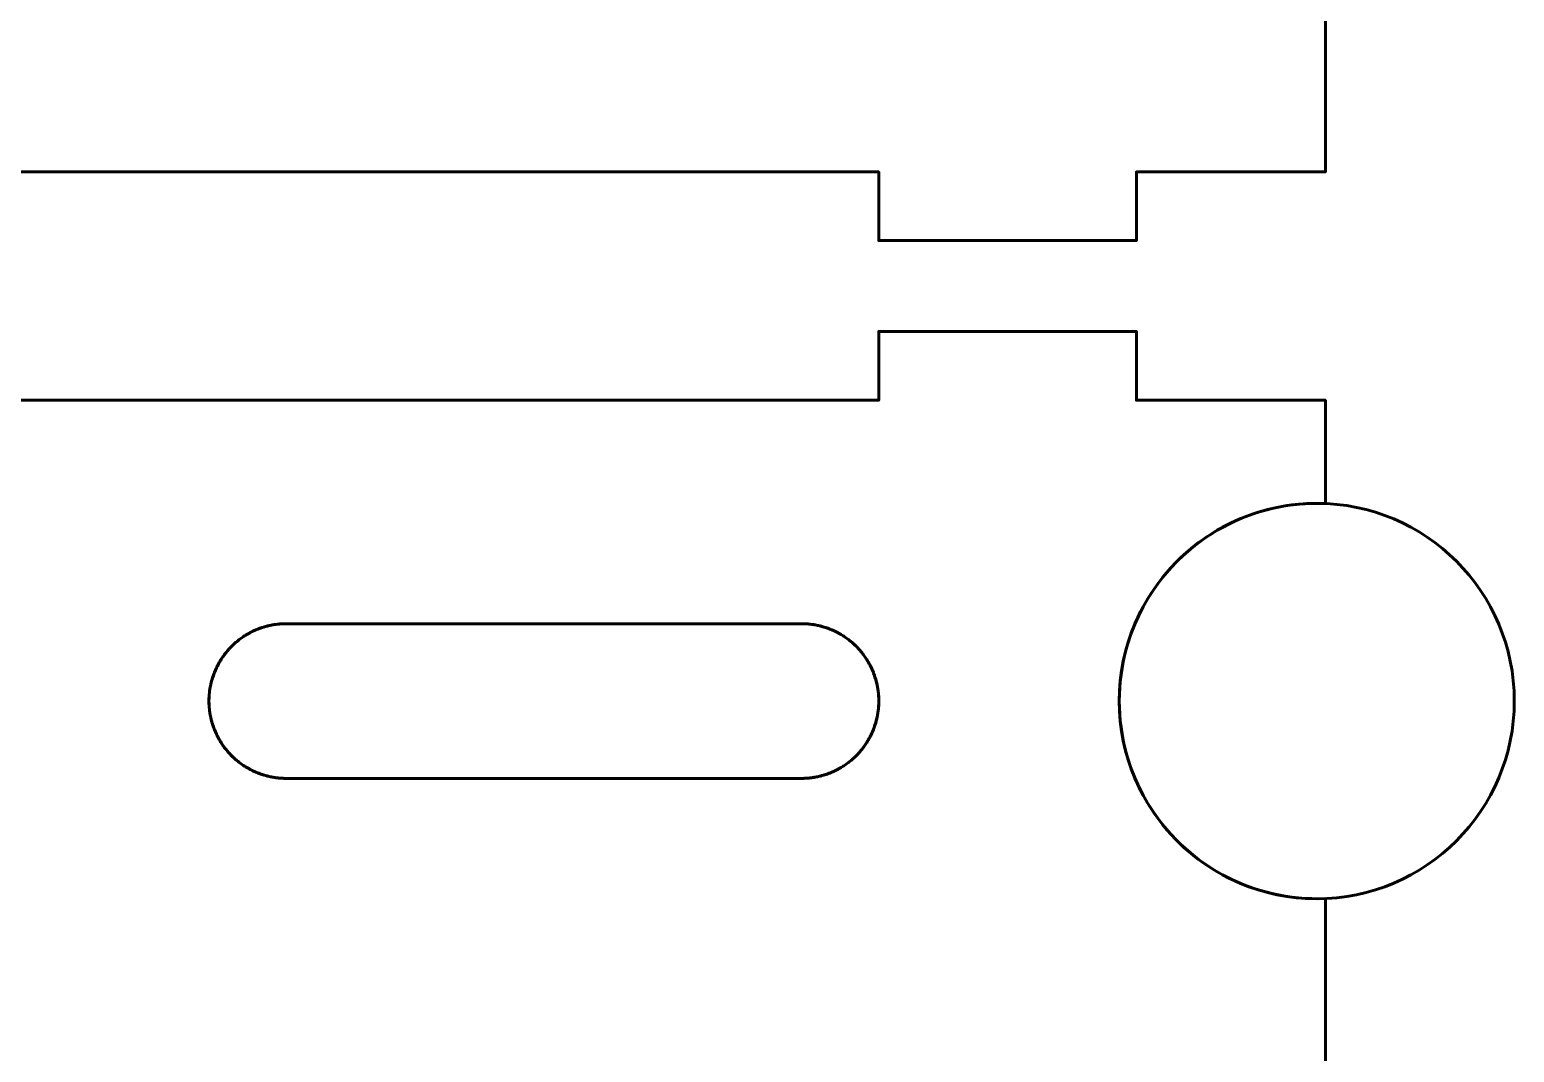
# Model space of a CAD drawing. Header units: millimetres. Extents: x -979 to -10, y -1484 to -29.
# Drawn here: x -96.6 to -10.1, y -530.6 to -471.1 of the extents above; entities that cross this region are included whole.
import ezdxf

# ---------------------------------------------------------------- set-up
doc = ezdxf.new("R2010")
doc.units = ezdxf.units.MM
doc.linetypes.add('K5LT_BASIC', pattern=[0])

# ---------------------------------------------------------------- blocks, each defined once
blk = doc.blocks.new('U87')
at = {"color": 150, "linetype": 'K5LT_BASIC', "lineweight": 60, "true_color": 0x0080ff}
blk.add_lwpolyline([(-107.135, -379.372), (-47.135, -379.372), (-47.135, -375.372), (-32.135, -375.372), (-32.135, -379.372), (-21.135, -379.372), (-21.135, -385.383, 1.044466), (-21.135, -408.361), (-21.135, -479.372), (-32.135, -479.372), (-32.135, -483.372), (-47.135, -483.372), (-47.135, -479.372), (-107.135, -479.372), (-107.135, -483.372), (-122.135, -483.372), (-122.135, -479.372), (-133.135, -479.372), (-133.135, -408.361, 1.044466), (-133.135, -385.383), (-133.135, -379.372), (-122.135, -379.372), (-122.135, -375.372), (-107.135, -375.372)], format="xyb", close=True, dxfattribs=at)
blk = doc.blocks.new('U96')
at = {"color": 150, "linetype": 'K5LT_BASIC', "lineweight": 60, "true_color": 0x0080ff}
for start, end in [(0, 180), (180, 0)]:
    blk.add_arc((-21.635, -510.156), 11.5, start, end, dxfattribs=at)
blk = doc.blocks.new('U97')
at = {"color": 150, "linetype": 'K5LT_BASIC', "lineweight": 60, "true_color": 0x0080ff}
for p, q in [((-81.635, -505.656), (-71.635, -505.656)), ((-71.635, -505.656), (-61.635, -505.656)), ((-61.635, -505.656), (-51.635, -505.656))]:
    blk.add_line(p, q, dxfattribs=at)
blk = doc.blocks.new('U98')
at = {"color": 150, "linetype": 'K5LT_BASIC', "lineweight": 60, "true_color": 0x0080ff}
for p, q in [((-81.635, -514.656), (-71.635, -514.656)), ((-71.635, -514.656), (-61.635, -514.656)), ((-61.635, -514.656), (-51.635, -514.656))]:
    blk.add_line(p, q, dxfattribs=at)
blk = doc.blocks.new('U99')
at = {"color": 150, "linetype": 'K5LT_BASIC', "lineweight": 60, "true_color": 0x0080ff}
for p, q in [((-81.635, -505.656), (-82.024, -505.673)), ((-84.259, -506.5), (-84.365, -506.578)), ((-84.152, -506.425), (-84.259, -506.5)), ((-84.098, -506.389), (-84.152, -506.425)), ((-84.071, -506.372), (-84.098, -506.389)), ((-84.057, -506.363), (-84.071, -506.372)), ((-84.05, -506.359), (-84.057, -506.363)), ((-83.94, -506.291), (-84.05, -506.359)), ((-83.829, -506.227), (-83.94, -506.291)), ((-83.773, -506.196), (-83.829, -506.227)), ((-83.746, -506.181), (-83.773, -506.196)), ((-83.732, -506.174), (-83.746, -506.181)), ((-83.725, -506.17), (-83.732, -506.174)), ((-83.613, -506.114), (-83.725, -506.17)), ((-83.5, -506.06), (-83.613, -506.114)), ((-83.443, -506.035), (-83.5, -506.06)), ((-83.415, -506.023), (-83.443, -506.035)), ((-83.401, -506.017), (-83.415, -506.023)), ((-83.394, -506.014), (-83.401, -506.017)), ((-83.282, -505.968), (-83.394, -506.014)), ((-83.167, -505.925), (-83.282, -505.968)), ((-83.109, -505.904), (-83.167, -505.925)), ((-83.081, -505.894), (-83.109, -505.904)), ((-83.066, -505.89), (-83.081, -505.894)), ((-83.059, -505.887), (-83.066, -505.89)), ((-82.941, -505.85), (-83.059, -505.887)), ((-82.826, -505.816), (-82.941, -505.85)), ((-82.769, -505.801), (-82.826, -505.816)), ((-82.741, -505.794), (-82.769, -505.801)), ((-82.727, -505.79), (-82.741, -505.794)), ((-82.719, -505.788), (-82.727, -505.79)), ((-82.622, -505.765), (-82.719, -505.788)), ((-82.501, -505.74), (-82.622, -505.765)), ((-82.442, -505.729), (-82.501, -505.74)), ((-82.412, -505.723), (-82.442, -505.729)), ((-82.397, -505.721), (-82.412, -505.723)), ((-82.39, -505.72), (-82.397, -505.721)), ((-82.275, -505.702), (-82.39, -505.72)), ((-82.144, -505.685), (-82.275, -505.702)), ((-82.08, -505.678), (-82.144, -505.685)), ((-82.048, -505.675), (-82.08, -505.678)), ((-82.032, -505.673), (-82.048, -505.675)), ((-82.024, -505.673), (-82.032, -505.673)), ((-85.122, -507.312), (-85.21, -507.423)), ((-85.034, -507.206), (-85.122, -507.312)), ((-84.989, -507.155), (-85.034, -507.206)), ((-84.966, -507.13), (-84.989, -507.155)), ((-84.955, -507.117), (-84.966, -507.13)), ((-84.949, -507.111), (-84.955, -507.117)), ((-84.855, -507.012), (-84.949, -507.111)), ((-84.758, -506.916), (-84.855, -507.012)), ((-84.71, -506.87), (-84.758, -506.916)), ((-84.685, -506.847), (-84.71, -506.87)), ((-84.673, -506.836), (-84.685, -506.847)), ((-84.667, -506.83), (-84.673, -506.836)), ((-84.565, -506.74), (-84.667, -506.83)), ((-84.462, -506.655), (-84.565, -506.74)), ((-84.41, -506.613), (-84.462, -506.655)), ((-84.384, -506.593), (-84.41, -506.613)), ((-84.371, -506.583), (-84.384, -506.593)), ((-84.365, -506.578), (-84.371, -506.583)), ((-85.706, -508.238), (-85.764, -508.367)), ((-85.676, -508.175), (-85.706, -508.238)), ((-85.66, -508.144), (-85.676, -508.175)), ((-85.652, -508.128), (-85.66, -508.144)), ((-85.648, -508.12), (-85.652, -508.128)), ((-85.582, -507.993), (-85.648, -508.12)), ((-85.512, -507.871), (-85.582, -507.993)), ((-85.476, -507.811), (-85.512, -507.871)), ((-85.458, -507.782), (-85.476, -507.811)), ((-85.449, -507.767), (-85.458, -507.782)), ((-85.444, -507.76), (-85.449, -507.767)), ((-85.367, -507.641), (-85.444, -507.76)), ((-85.287, -507.527), (-85.367, -507.641)), ((-85.246, -507.471), (-85.287, -507.527)), ((-85.226, -507.443), (-85.246, -507.471)), ((-85.215, -507.429), (-85.226, -507.443)), ((-85.21, -507.423), (-85.215, -507.429)), ((-85.991, -509.025), (-86.024, -509.163)), ((-85.972, -508.957), (-85.991, -509.025)), ((-85.963, -508.923), (-85.972, -508.957)), ((-85.958, -508.906), (-85.963, -508.923)), ((-85.956, -508.897), (-85.958, -508.906)), ((-85.913, -508.758), (-85.956, -508.897)), ((-85.866, -508.624), (-85.913, -508.758)), ((-85.842, -508.558), (-85.866, -508.624)), ((-85.829, -508.525), (-85.842, -508.558)), ((-85.823, -508.509), (-85.829, -508.525)), ((-85.82, -508.5), (-85.823, -508.509)), ((-85.764, -508.367), (-85.82, -508.5)), ((-86.125, -509.856), (-86.132, -509.998)), ((-86.12, -509.785), (-86.125, -509.856)), ((-86.117, -509.75), (-86.12, -509.785)), ((-86.115, -509.732), (-86.117, -509.75)), ((-86.114, -509.723), (-86.115, -509.732)), ((-86.098, -509.578), (-86.114, -509.723)), ((-86.077, -509.437), (-86.098, -509.578)), ((-86.066, -509.367), (-86.077, -509.437)), ((-86.059, -509.332), (-86.066, -509.367)), ((-86.056, -509.315), (-86.059, -509.332)), ((-86.054, -509.306), (-86.056, -509.315)), ((-86.024, -509.163), (-86.054, -509.306)), ((-86.132, -509.998), (-86.135, -510.145)), ((-86.135, -510.145), (-86.135, -510.154)), ((-86.135, -510.154), (-86.135, -510.171)), ((-86.135, -510.171), (-86.135, -510.207)), ((-86.135, -510.207), (-86.134, -510.278)), ((-86.134, -510.278), (-86.127, -510.419)), ((-86.127, -510.419), (-86.117, -510.566)), ((-86.117, -510.566), (-86.116, -510.574)), ((-86.116, -510.574), (-86.114, -510.592)), ((-86.114, -510.592), (-86.11, -510.627)), ((-86.11, -510.627), (-86.103, -510.697)), ((-86.103, -510.697), (-86.083, -510.837)), ((-86.083, -510.837), (-86.059, -510.982)), ((-86.059, -510.982), (-86.057, -510.99)), ((-86.057, -510.99), (-86.054, -511.008)), ((-86.054, -511.008), (-86.047, -511.042)), ((-86.047, -511.042), (-86.033, -511.111)), ((-86.033, -511.111), (-86.001, -511.248)), ((-86.001, -511.248), (-85.963, -511.389)), ((-85.963, -511.389), (-85.961, -511.397)), ((-85.961, -511.397), (-85.956, -511.414)), ((-85.956, -511.414), (-85.946, -511.447)), ((-85.946, -511.447), (-85.925, -511.514)), ((-85.925, -511.514), (-85.881, -511.646)), ((-85.881, -511.646), (-85.831, -511.783)), ((-85.831, -511.783), (-85.828, -511.791)), ((-85.828, -511.791), (-85.821, -511.807)), ((-85.821, -511.807), (-85.809, -511.839)), ((-85.809, -511.839), (-85.782, -511.903)), ((-85.782, -511.903), (-85.727, -512.03)), ((-85.727, -512.03), (-85.664, -512.16)), ((-85.664, -512.16), (-85.661, -512.167)), ((-85.661, -512.167), (-85.653, -512.183)), ((-85.653, -512.183), (-85.637, -512.214)), ((-85.637, -512.214), (-85.605, -512.274)), ((-85.605, -512.274), (-85.539, -512.394)), ((-85.539, -512.394), (-85.466, -512.517)), ((-85.466, -512.517), (-85.462, -512.524)), ((-85.462, -512.524), (-85.453, -512.539)), ((-85.453, -512.539), (-85.434, -512.568)), ((-85.434, -512.568), (-85.398, -512.625)), ((-85.398, -512.625), (-85.322, -512.736)), ((-85.322, -512.736), (-85.239, -512.851)), ((-85.239, -512.851), (-85.234, -512.858)), ((-85.234, -512.858), (-85.224, -512.871)), ((-85.224, -512.871), (-85.203, -512.898)), ((-85.203, -512.898), (-85.162, -512.951)), ((-85.162, -512.951), (-85.078, -513.054)), ((-85.078, -513.054), (-84.986, -513.16)), ((-84.986, -513.16), (-84.98, -513.166)), ((-84.98, -513.166), (-84.969, -513.178)), ((-84.969, -513.178), (-84.947, -513.203)), ((-84.947, -513.203), (-84.901, -513.251)), ((-84.901, -513.251), (-84.81, -513.345)), ((-84.81, -513.345), (-84.71, -513.441)), ((-84.71, -513.441), (-84.704, -513.447)), ((-84.704, -513.447), (-84.692, -513.458)), ((-84.692, -513.458), (-84.668, -513.48)), ((-84.668, -513.48), (-84.62, -513.524)), ((-84.62, -513.524), (-84.522, -513.608)), ((-84.522, -513.608), (-84.416, -513.694)), ((-84.416, -513.694), (-84.41, -513.699)), ((-84.41, -513.699), (-84.397, -513.709)), ((-84.397, -513.709), (-84.372, -513.728)), ((-84.372, -513.728), (-84.32, -513.767)), ((-84.32, -513.767), (-84.217, -513.841)), ((-84.217, -513.841), (-84.107, -513.917)), ((-84.107, -513.917), (-84.1, -513.921)), ((-84.1, -513.921), (-84.087, -513.93)), ((-84.087, -513.93), (-84.06, -513.947)), ((-84.06, -513.947), (-84.007, -513.98)), ((-84.007, -513.98), (-83.9, -514.045)), ((-83.9, -514.045), (-83.785, -514.109)), ((-83.785, -514.109), (-83.778, -514.113)), ((-83.778, -514.113), (-83.765, -514.12)), ((-83.765, -514.12), (-83.737, -514.135)), ((-83.737, -514.135), (-83.682, -514.163)), ((-83.682, -514.163), (-83.573, -514.217)), ((-83.573, -514.217), (-83.455, -514.271)), ((-83.455, -514.271), (-83.448, -514.274)), ((-83.448, -514.274), (-83.434, -514.281)), ((-83.434, -514.281), (-83.406, -514.293)), ((-83.406, -514.293), (-83.351, -514.316)), ((-83.351, -514.316), (-83.239, -514.36)), ((-83.239, -514.36), (-83.121, -514.404)), ((-83.121, -514.404), (-83.114, -514.406)), ((-83.114, -514.406), (-83.099, -514.411)), ((-83.099, -514.411), (-83.071, -514.421)), ((-83.071, -514.421), (-83.015, -514.439)), ((-83.015, -514.439), (-82.903, -514.474)), ((-82.903, -514.474), (-82.784, -514.507)), ((-82.784, -514.507), (-82.777, -514.509)), ((-82.777, -514.509), (-82.762, -514.512)), ((-82.762, -514.512), (-82.734, -514.52)), ((-82.734, -514.52), (-82.678, -514.533)), ((-82.678, -514.533), (-82.566, -514.559)), ((-82.566, -514.559), (-82.447, -514.582)), ((-82.447, -514.582), (-82.44, -514.583)), ((-82.44, -514.583), (-82.426, -514.586)), ((-82.426, -514.586), (-82.398, -514.591)), ((-82.398, -514.591), (-82.343, -514.6)), ((-82.343, -514.6), (-82.234, -514.616)), ((-82.234, -514.616), (-82.12, -514.63)), ((-82.12, -514.63), (-82.114, -514.63)), ((-82.114, -514.63), (-82.101, -514.632)), ((-82.101, -514.632), (-82.076, -514.634)), ((-82.076, -514.634), (-82.026, -514.639)), ((-82.026, -514.639), (-81.928, -514.646)), ((-81.928, -514.646), (-81.85, -514.651)), ((-81.85, -514.651), (-81.844, -514.651)), ((-81.844, -514.651), (-81.834, -514.651)), ((-81.834, -514.651), (-81.813, -514.652)), ((-81.813, -514.652), (-81.772, -514.654)), ((-81.772, -514.654), (-81.691, -514.656)), ((-81.691, -514.656), (-81.635, -514.656))]:
    blk.add_line(p, q, dxfattribs=at)
blk = doc.blocks.new('U100')
at = {"color": 150, "linetype": 'K5LT_BASIC', "lineweight": 60, "true_color": 0x0080ff}
for p, q in [((-51.58, -505.656), (-51.635, -505.656)), ((-51.498, -505.658), (-51.58, -505.656)), ((-51.457, -505.659), (-51.498, -505.658)), ((-51.436, -505.66), (-51.457, -505.659)), ((-51.426, -505.661), (-51.436, -505.66)), ((-51.421, -505.661), (-51.426, -505.661)), ((-51.343, -505.665), (-51.421, -505.661)), ((-51.244, -505.673), (-51.343, -505.665)), ((-51.194, -505.678), (-51.244, -505.673)), ((-51.169, -505.68), (-51.194, -505.678)), ((-51.156, -505.681), (-51.169, -505.68)), ((-51.15, -505.682), (-51.156, -505.681)), ((-51.037, -505.696), (-51.15, -505.682)), ((-50.927, -505.712), (-51.037, -505.696)), ((-50.872, -505.721), (-50.927, -505.712)), ((-50.844, -505.726), (-50.872, -505.721)), ((-50.83, -505.728), (-50.844, -505.726)), ((-50.823, -505.73), (-50.83, -505.728)), ((-50.704, -505.753), (-50.823, -505.73)), ((-50.593, -505.778), (-50.704, -505.753)), ((-50.536, -505.792), (-50.593, -505.778)), ((-50.508, -505.799), (-50.536, -505.792)), ((-50.494, -505.803), (-50.508, -505.799)), ((-50.487, -505.805), (-50.494, -505.803)), ((-50.367, -505.838), (-50.487, -505.805)), ((-50.256, -505.873), (-50.367, -505.838)), ((-50.199, -505.891), (-50.256, -505.873)), ((-50.171, -505.901), (-50.199, -505.891)), ((-50.157, -505.906), (-50.171, -505.901)), ((-50.15, -505.908), (-50.157, -505.906)), ((-50.031, -505.952), (-50.15, -505.908)), ((-49.92, -505.996), (-50.031, -505.952)), ((-49.864, -506.019), (-49.92, -505.996)), ((-49.836, -506.031), (-49.864, -506.019)), ((-49.822, -506.037), (-49.836, -506.031)), ((-49.815, -506.04), (-49.822, -506.037)), ((-49.698, -506.094), (-49.815, -506.04)), ((-49.588, -506.148), (-49.698, -506.094)), ((-49.533, -506.177), (-49.588, -506.148)), ((-49.506, -506.192), (-49.533, -506.177)), ((-49.492, -506.199), (-49.506, -506.192)), ((-49.485, -506.203), (-49.492, -506.199)), ((-49.371, -506.267), (-49.485, -506.203)), ((-49.264, -506.331), (-49.371, -506.267)), ((-49.21, -506.365), (-49.264, -506.331)), ((-49.184, -506.382), (-49.21, -506.365)), ((-49.17, -506.391), (-49.184, -506.382)), ((-49.164, -506.395), (-49.17, -506.391)), ((-49.053, -506.47), (-49.164, -506.395)), ((-48.95, -506.545), (-49.053, -506.47)), ((-48.899, -506.583), (-48.95, -506.545)), ((-48.873, -506.603), (-48.899, -506.583)), ((-48.861, -506.613), (-48.873, -506.603)), ((-48.854, -506.618), (-48.861, -506.613)), ((-48.749, -506.704), (-48.854, -506.618)), ((-48.651, -506.788), (-48.749, -506.704)), ((-48.602, -506.832), (-48.651, -506.788)), ((-48.578, -506.854), (-48.602, -506.832)), ((-48.566, -506.865), (-48.578, -506.854)), ((-48.56, -506.871), (-48.566, -506.865)), ((-48.461, -506.966), (-48.56, -506.871)), ((-48.369, -507.06), (-48.461, -506.966)), ((-48.324, -507.109), (-48.369, -507.06)), ((-48.301, -507.133), (-48.324, -507.109)), ((-48.29, -507.146), (-48.301, -507.133)), ((-48.285, -507.152), (-48.29, -507.146)), ((-48.193, -507.258), (-48.285, -507.152)), ((-48.109, -507.361), (-48.193, -507.258)), ((-48.067, -507.414), (-48.109, -507.361)), ((-48.047, -507.44), (-48.067, -507.414)), ((-48.037, -507.454), (-48.047, -507.44)), ((-48.032, -507.461), (-48.037, -507.454)), ((-47.949, -507.575), (-48.032, -507.461)), ((-47.873, -507.687), (-47.949, -507.575)), ((-47.836, -507.744), (-47.873, -507.687)), ((-47.818, -507.773), (-47.836, -507.744)), ((-47.809, -507.788), (-47.818, -507.773)), ((-47.804, -507.795), (-47.809, -507.788)), ((-47.731, -507.918), (-47.804, -507.795)), ((-47.665, -508.037), (-47.731, -507.918)), ((-47.633, -508.098), (-47.665, -508.037)), ((-47.618, -508.129), (-47.633, -508.098)), ((-47.61, -508.144), (-47.618, -508.129)), ((-47.606, -508.152), (-47.61, -508.144)), ((-47.544, -508.282), (-47.606, -508.152)), ((-47.488, -508.409), (-47.544, -508.282)), ((-47.462, -508.473), (-47.488, -508.409)), ((-47.449, -508.505), (-47.462, -508.473)), ((-47.443, -508.521), (-47.449, -508.505)), ((-47.44, -508.529), (-47.443, -508.521)), ((-47.389, -508.665), (-47.44, -508.529)), ((-47.345, -508.798), (-47.389, -508.665)), ((-47.325, -508.864), (-47.345, -508.798)), ((-47.315, -508.898), (-47.325, -508.864)), ((-47.31, -508.915), (-47.315, -508.898)), ((-47.307, -508.923), (-47.31, -508.915)), ((-47.27, -509.064), (-47.307, -508.923)), ((-47.238, -509.201), (-47.27, -509.064)), ((-47.223, -509.27), (-47.238, -509.201)), ((-47.217, -509.304), (-47.223, -509.27)), ((-47.213, -509.322), (-47.217, -509.304)), ((-47.212, -509.33), (-47.213, -509.322)), ((-47.187, -509.475), (-47.212, -509.33)), ((-47.168, -509.614), (-47.187, -509.475)), ((-47.16, -509.685), (-47.168, -509.614)), ((-47.156, -509.72), (-47.16, -509.685)), ((-47.155, -509.737), (-47.156, -509.72)), ((-47.154, -509.746), (-47.155, -509.737)), ((-47.143, -509.892), (-47.154, -509.746)), ((-47.137, -510.034), (-47.143, -509.892)), ((-47.193, -510.875), (-47.172, -510.734)), ((-47.172, -510.734), (-47.156, -510.588)), ((-47.156, -510.588), (-47.155, -510.579)), ((-47.155, -510.579), (-47.154, -510.562)), ((-47.154, -510.562), (-47.15, -510.526)), ((-47.15, -510.526), (-47.145, -510.456)), ((-47.145, -510.456), (-47.138, -510.314)), ((-47.138, -510.314), (-47.135, -510.167)), ((-47.136, -510.105), (-47.137, -510.034)), ((-47.135, -510.14), (-47.136, -510.105)), ((-47.135, -510.158), (-47.135, -510.14)), ((-47.135, -510.167), (-47.135, -510.158)), ((-47.429, -511.754), (-47.404, -511.688)), ((-47.404, -511.688), (-47.358, -511.554)), ((-47.358, -511.554), (-47.315, -511.415)), ((-47.315, -511.415), (-47.312, -511.406)), ((-47.312, -511.406), (-47.308, -511.389)), ((-47.308, -511.389), (-47.298, -511.355)), ((-47.298, -511.355), (-47.28, -511.287)), ((-47.28, -511.287), (-47.246, -511.149)), ((-47.246, -511.149), (-47.216, -511.006)), ((-47.216, -511.006), (-47.215, -510.997)), ((-47.215, -510.997), (-47.211, -510.98)), ((-47.211, -510.98), (-47.205, -510.945)), ((-47.205, -510.945), (-47.193, -510.875)), ((-47.904, -512.671), (-47.826, -512.552)), ((-47.826, -512.552), (-47.822, -512.545)), ((-47.822, -512.545), (-47.812, -512.53)), ((-47.812, -512.53), (-47.794, -512.5)), ((-47.794, -512.5), (-47.758, -512.44)), ((-47.758, -512.44), (-47.689, -512.318)), ((-47.689, -512.318), (-47.622, -512.192)), ((-47.622, -512.192), (-47.618, -512.184)), ((-47.618, -512.184), (-47.61, -512.168)), ((-47.61, -512.168), (-47.595, -512.137)), ((-47.595, -512.137), (-47.564, -512.073)), ((-47.564, -512.073), (-47.506, -511.945)), ((-47.506, -511.945), (-47.451, -511.811)), ((-47.451, -511.811), (-47.448, -511.803)), ((-47.448, -511.803), (-47.441, -511.787)), ((-47.441, -511.787), (-47.429, -511.754)), ((-48.585, -513.465), (-48.561, -513.442)), ((-48.561, -513.442), (-48.512, -513.396)), ((-48.512, -513.396), (-48.416, -513.3)), ((-48.416, -513.3), (-48.322, -513.201)), ((-48.322, -513.201), (-48.316, -513.194)), ((-48.316, -513.194), (-48.304, -513.182)), ((-48.304, -513.182), (-48.282, -513.157)), ((-48.282, -513.157), (-48.237, -513.105)), ((-48.237, -513.105), (-48.148, -513)), ((-48.148, -513), (-48.06, -512.889)), ((-48.06, -512.889), (-48.055, -512.882)), ((-48.055, -512.882), (-48.045, -512.869)), ((-48.045, -512.869), (-48.024, -512.841)), ((-48.024, -512.841), (-47.983, -512.785)), ((-47.983, -512.785), (-47.904, -512.671)), ((-49.988, -514.344), (-49.876, -514.298)), ((-49.876, -514.298), (-49.869, -514.295)), ((-49.869, -514.295), (-49.855, -514.289)), ((-49.855, -514.289), (-49.827, -514.277)), ((-49.827, -514.277), (-49.771, -514.251)), ((-49.771, -514.251), (-49.657, -514.198)), ((-49.657, -514.198), (-49.546, -514.141)), ((-49.546, -514.141), (-49.539, -514.138)), ((-49.539, -514.138), (-49.525, -514.13)), ((-49.525, -514.13), (-49.497, -514.116)), ((-49.497, -514.116), (-49.442, -514.085)), ((-49.442, -514.085), (-49.331, -514.021)), ((-49.331, -514.021), (-49.22, -513.953)), ((-49.22, -513.953), (-49.213, -513.948)), ((-49.213, -513.948), (-49.2, -513.94)), ((-49.2, -513.94), (-49.173, -513.922)), ((-49.173, -513.922), (-49.119, -513.887)), ((-49.119, -513.887), (-49.011, -513.812)), ((-49.011, -513.812), (-48.905, -513.733)), ((-48.905, -513.733), (-48.899, -513.728)), ((-48.899, -513.728), (-48.886, -513.718)), ((-48.886, -513.718), (-48.86, -513.698)), ((-48.86, -513.698), (-48.808, -513.657)), ((-48.808, -513.657), (-48.706, -513.572)), ((-48.706, -513.572), (-48.604, -513.482)), ((-48.604, -513.482), (-48.598, -513.476)), ((-48.598, -513.476), (-48.585, -513.465)), ((-51.635, -514.656), (-51.247, -514.639)), ((-51.247, -514.639), (-51.239, -514.638)), ((-51.239, -514.638), (-51.223, -514.637)), ((-51.223, -514.637), (-51.191, -514.634)), ((-51.191, -514.634), (-51.126, -514.627)), ((-51.126, -514.627), (-50.996, -514.61)), ((-50.996, -514.61), (-50.88, -514.592)), ((-50.88, -514.592), (-50.873, -514.591)), ((-50.873, -514.591), (-50.858, -514.588)), ((-50.858, -514.588), (-50.829, -514.583)), ((-50.829, -514.583), (-50.769, -514.572)), ((-50.769, -514.572), (-50.648, -514.546)), ((-50.648, -514.546), (-50.551, -514.523)), ((-50.551, -514.523), (-50.544, -514.522)), ((-50.544, -514.522), (-50.53, -514.518)), ((-50.53, -514.518), (-50.501, -514.511)), ((-50.501, -514.511), (-50.444, -514.495)), ((-50.444, -514.495), (-50.329, -514.462)), ((-50.329, -514.462), (-50.211, -514.425)), ((-50.211, -514.425), (-50.204, -514.422)), ((-50.204, -514.422), (-50.19, -514.417)), ((-50.19, -514.417), (-50.161, -514.408)), ((-50.161, -514.408), (-50.104, -514.387)), ((-50.104, -514.387), (-49.988, -514.344))]:
    blk.add_line(p, q, dxfattribs=at)
blk = doc.blocks.new('U94')
at = {"color": 150, "linetype": 'K5LT_BASIC', "lineweight": 60, "true_color": 0x0080ff}
blk.add_lwpolyline([(-107.135, -492.656), (-47.135, -492.656), (-47.135, -488.656), (-32.135, -488.656), (-32.135, -492.656), (-21.135, -492.656), (-21.135, -498.667, 1.044466), (-21.135, -521.645), (-21.135, -592.656), (-32.135, -592.656), (-32.135, -596.656), (-47.135, -596.656), (-47.135, -592.656), (-107.135, -592.656), (-107.135, -596.656), (-122.135, -596.656), (-122.135, -592.656), (-133.135, -592.656), (-133.135, -521.645, 1.044466), (-133.135, -498.667), (-133.135, -492.656), (-122.135, -492.656), (-122.135, -488.656), (-107.135, -488.656)], format="xyb", close=True, dxfattribs=at)
blk.add_lwpolyline([(-81.635, -505.656), (-71.635, -505.656), (-61.635, -505.656), (-51.635, -505.656), (-51.247, -505.673), (-51.239, -505.673), (-51.223, -505.675), (-51.191, -505.678), (-51.126, -505.685), (-50.996, -505.702), (-50.88, -505.72), (-50.873, -505.721), (-50.858, -505.723), (-50.829, -505.729), (-50.769, -505.74), (-50.648, -505.765), (-50.551, -505.788), (-50.544, -505.79), (-50.53, -505.794), (-50.501, -505.801), (-50.444, -505.816), (-50.329, -505.85), (-50.211, -505.887), (-50.204, -505.89), (-50.19, -505.894), (-50.161, -505.904), (-50.104, -505.925), (-49.988, -505.968), (-49.876, -506.014), (-49.869, -506.017), (-49.855, -506.023), (-49.827, -506.035), (-49.771, -506.06), (-49.657, -506.114), (-49.546, -506.17), (-49.539, -506.174), (-49.525, -506.181), (-49.497, -506.196), (-49.442, -506.227), (-49.331, -506.291), (-49.22, -506.359), (-49.213, -506.363), (-49.2, -506.372), (-49.173, -506.389), (-49.119, -506.425), (-49.011, -506.5), (-48.905, -506.578), (-48.899, -506.583), (-48.886, -506.593), (-48.86, -506.613), (-48.808, -506.655), (-48.706, -506.74), (-48.604, -506.83), (-48.598, -506.836), (-48.585, -506.847), (-48.561, -506.87), (-48.512, -506.916), (-48.416, -507.012), (-48.322, -507.111), (-48.316, -507.117), (-48.304, -507.13), (-48.282, -507.155), (-48.237, -507.206), (-48.148, -507.312), (-48.06, -507.423), (-48.055, -507.429), (-48.045, -507.443), (-48.024, -507.471), (-47.983, -507.527), (-47.904, -507.641), (-47.826, -507.76), (-47.822, -507.767), (-47.812, -507.782), (-47.794, -507.811), (-47.758, -507.871), (-47.689, -507.993), (-47.622, -508.12), (-47.618, -508.128), (-47.61, -508.144), (-47.595, -508.175), (-47.564, -508.238), (-47.506, -508.367), (-47.451, -508.5), (-47.448, -508.509), (-47.441, -508.525), (-47.429, -508.558), (-47.404, -508.624), (-47.358, -508.758), (-47.315, -508.897), (-47.312, -508.906), (-47.308, -508.923), (-47.298, -508.957), (-47.28, -509.025), (-47.246, -509.163), (-47.216, -509.306), (-47.215, -509.315), (-47.211, -509.332), (-47.205, -509.367), (-47.193, -509.437), (-47.172, -509.578), (-47.156, -509.723), (-47.155, -509.732), (-47.154, -509.75), (-47.15, -509.785), (-47.145, -509.856), (-47.138, -509.998), (-47.135, -510.145), (-47.135, -510.154), (-47.135, -510.171), (-47.136, -510.207), (-47.137, -510.278), (-47.143, -510.419), (-47.154, -510.566), (-47.155, -510.574), (-47.156, -510.592), (-47.16, -510.627), (-47.168, -510.697), (-47.187, -510.837), (-47.212, -510.982), (-47.213, -510.99), (-47.217, -511.008), (-47.223, -511.042), (-47.238, -511.111), (-47.27, -511.248), (-47.307, -511.389), (-47.31, -511.397), (-47.315, -511.414), (-47.325, -511.447), (-47.345, -511.514), (-47.389, -511.646), (-47.44, -511.783), (-47.443, -511.791), (-47.449, -511.807), (-47.462, -511.839), (-47.488, -511.903), (-47.544, -512.03), (-47.606, -512.16), (-47.61, -512.167), (-47.618, -512.183), (-47.633, -512.214), (-47.665, -512.274), (-47.731, -512.394), (-47.804, -512.517), (-47.809, -512.524), (-47.818, -512.539), (-47.836, -512.568), (-47.873, -512.625), (-47.949, -512.736), (-48.032, -512.851), (-48.037, -512.858), (-48.047, -512.871), (-48.067, -512.898), (-48.109, -512.951), (-48.193, -513.054), (-48.285, -513.16), (-48.29, -513.166), (-48.301, -513.178), (-48.324, -513.203), (-48.369, -513.251), (-48.461, -513.345), (-48.56, -513.441), (-48.566, -513.447), (-48.578, -513.458), (-48.602, -513.48), (-48.651, -513.524), (-48.749, -513.608), (-48.854, -513.694), (-48.861, -513.699), (-48.873, -513.709), (-48.899, -513.728), (-48.95, -513.767), (-49.053, -513.841), (-49.164, -513.917), (-49.17, -513.921), (-49.184, -513.93), (-49.21, -513.947), (-49.264, -513.98), (-49.371, -514.045), (-49.485, -514.109), (-49.492, -514.113), (-49.506, -514.12), (-49.533, -514.135), (-49.588, -514.163), (-49.698, -514.217), (-49.815, -514.271), (-49.822, -514.274), (-49.836, -514.281), (-49.864, -514.293), (-49.92, -514.316), (-50.031, -514.36), (-50.15, -514.404), (-50.157, -514.406), (-50.171, -514.411), (-50.199, -514.421), (-50.256, -514.439), (-50.367, -514.474), (-50.487, -514.507), (-50.494, -514.509), (-50.508, -514.512), (-50.536, -514.52), (-50.593, -514.533), (-50.704, -514.559), (-50.823, -514.582), (-50.83, -514.583), (-50.844, -514.586), (-50.872, -514.591), (-50.927, -514.6), (-51.037, -514.616), (-51.15, -514.63), (-51.156, -514.63), (-51.169, -514.632), (-51.194, -514.634), (-51.244, -514.639), (-51.343, -514.646), (-51.421, -514.651), (-51.426, -514.651), (-51.436, -514.651), (-51.457, -514.652), (-51.498, -514.654), (-51.58, -514.656), (-51.635, -514.656), (-61.635, -514.656), (-71.635, -514.656), (-81.635, -514.656), (-82.024, -514.639), (-82.032, -514.638), (-82.048, -514.637), (-82.08, -514.634), (-82.144, -514.627), (-82.275, -514.61), (-82.39, -514.592), (-82.397, -514.591), (-82.412, -514.588), (-82.442, -514.583), (-82.501, -514.572), (-82.622, -514.546), (-82.719, -514.523), (-82.727, -514.522), (-82.741, -514.518), (-82.769, -514.511), (-82.826, -514.495), (-82.941, -514.462), (-83.059, -514.425), (-83.066, -514.422), (-83.081, -514.417), (-83.109, -514.408), (-83.167, -514.387), (-83.282, -514.344), (-83.394, -514.298), (-83.401, -514.295), (-83.415, -514.289), (-83.443, -514.277), (-83.5, -514.251), (-83.613, -514.198), (-83.725, -514.141), (-83.732, -514.138), (-83.746, -514.13), (-83.773, -514.116), (-83.829, -514.085), (-83.94, -514.021), (-84.05, -513.953), (-84.057, -513.948), (-84.071, -513.94), (-84.098, -513.922), (-84.152, -513.887), (-84.259, -513.812), (-84.365, -513.733), (-84.371, -513.728), (-84.384, -513.718), (-84.41, -513.698), (-84.462, -513.657), (-84.565, -513.572), (-84.667, -513.482), (-84.673, -513.476), (-84.685, -513.465), (-84.71, -513.442), (-84.758, -513.396), (-84.855, -513.3), (-84.949, -513.201), (-84.955, -513.194), (-84.966, -513.182), (-84.989, -513.157), (-85.034, -513.105), (-85.122, -513), (-85.21, -512.889), (-85.215, -512.882), (-85.226, -512.869), (-85.246, -512.841), (-85.287, -512.785), (-85.367, -512.671), (-85.444, -512.552), (-85.449, -512.545), (-85.458, -512.53), (-85.476, -512.5), (-85.512, -512.44), (-85.582, -512.318), (-85.648, -512.192), (-85.652, -512.184), (-85.66, -512.168), (-85.676, -512.137), (-85.706, -512.073), (-85.764, -511.945), (-85.82, -511.811), (-85.823, -511.803), (-85.829, -511.787), (-85.842, -511.754), (-85.866, -511.688), (-85.913, -511.554), (-85.956, -511.415), (-85.958, -511.406), (-85.963, -511.389), (-85.972, -511.355), (-85.991, -511.287), (-86.024, -511.149), (-86.054, -511.006), (-86.056, -510.997), (-86.059, -510.98), (-86.066, -510.945), (-86.077, -510.875), (-86.098, -510.734), (-86.114, -510.588), (-86.115, -510.579), (-86.117, -510.562), (-86.12, -510.526), (-86.125, -510.456), (-86.132, -510.314), (-86.135, -510.167), (-86.135, -510.158), (-86.135, -510.14), (-86.135, -510.105), (-86.134, -510.034), (-86.127, -509.892), (-86.117, -509.746), (-86.116, -509.737), (-86.114, -509.72), (-86.11, -509.685), (-86.103, -509.614), (-86.083, -509.475), (-86.059, -509.33), (-86.057, -509.322), (-86.054, -509.304), (-86.047, -509.27), (-86.033, -509.201), (-86.001, -509.064), (-85.963, -508.923), (-85.961, -508.915), (-85.956, -508.898), (-85.946, -508.864), (-85.925, -508.798), (-85.881, -508.665), (-85.831, -508.529), (-85.828, -508.521), (-85.821, -508.505), (-85.809, -508.473), (-85.782, -508.409), (-85.727, -508.282), (-85.664, -508.152), (-85.661, -508.144), (-85.653, -508.129), (-85.637, -508.098), (-85.605, -508.037), (-85.539, -507.918), (-85.466, -507.795), (-85.462, -507.788), (-85.453, -507.773), (-85.434, -507.744), (-85.398, -507.687), (-85.322, -507.575), (-85.239, -507.461), (-85.234, -507.454), (-85.224, -507.44), (-85.203, -507.414), (-85.162, -507.361), (-85.078, -507.258), (-84.986, -507.152), (-84.98, -507.146), (-84.969, -507.133), (-84.947, -507.109), (-84.901, -507.06), (-84.81, -506.966), (-84.71, -506.871), (-84.704, -506.865), (-84.692, -506.854), (-84.668, -506.832), (-84.62, -506.788), (-84.522, -506.704), (-84.416, -506.618), (-84.41, -506.613), (-84.397, -506.603), (-84.372, -506.583), (-84.32, -506.545), (-84.217, -506.47), (-84.107, -506.395), (-84.1, -506.391), (-84.087, -506.382), (-84.06, -506.365), (-84.007, -506.331), (-83.9, -506.267), (-83.785, -506.203), (-83.778, -506.199), (-83.765, -506.192), (-83.737, -506.177), (-83.682, -506.148), (-83.573, -506.094), (-83.455, -506.04), (-83.448, -506.037), (-83.434, -506.031), (-83.406, -506.019), (-83.351, -505.996), (-83.239, -505.952), (-83.121, -505.908), (-83.114, -505.906), (-83.099, -505.901), (-83.071, -505.891), (-83.015, -505.873), (-82.903, -505.838), (-82.784, -505.805), (-82.777, -505.803), (-82.762, -505.799), (-82.734, -505.792), (-82.678, -505.778), (-82.566, -505.753), (-82.447, -505.73), (-82.44, -505.728), (-82.426, -505.726), (-82.398, -505.721), (-82.343, -505.712), (-82.234, -505.696), (-82.12, -505.682), (-82.114, -505.681), (-82.101, -505.68), (-82.076, -505.678), (-82.026, -505.673), (-81.928, -505.665), (-81.85, -505.661), (-81.844, -505.661), (-81.834, -505.66), (-81.813, -505.659), (-81.772, -505.658), (-81.691, -505.656)], close=True, dxfattribs=at)
for name in ['U96', 'U99', 'U97', 'U100', 'U98']:
    blk.add_blockref(name, (0, 0))

msp = doc.modelspace()

# ---------------------------------------------------------------- block references
for name in ['U87', 'U94']:
    msp.add_blockref(name, (0, 0))

doc.saveas('drawing.dxf')
